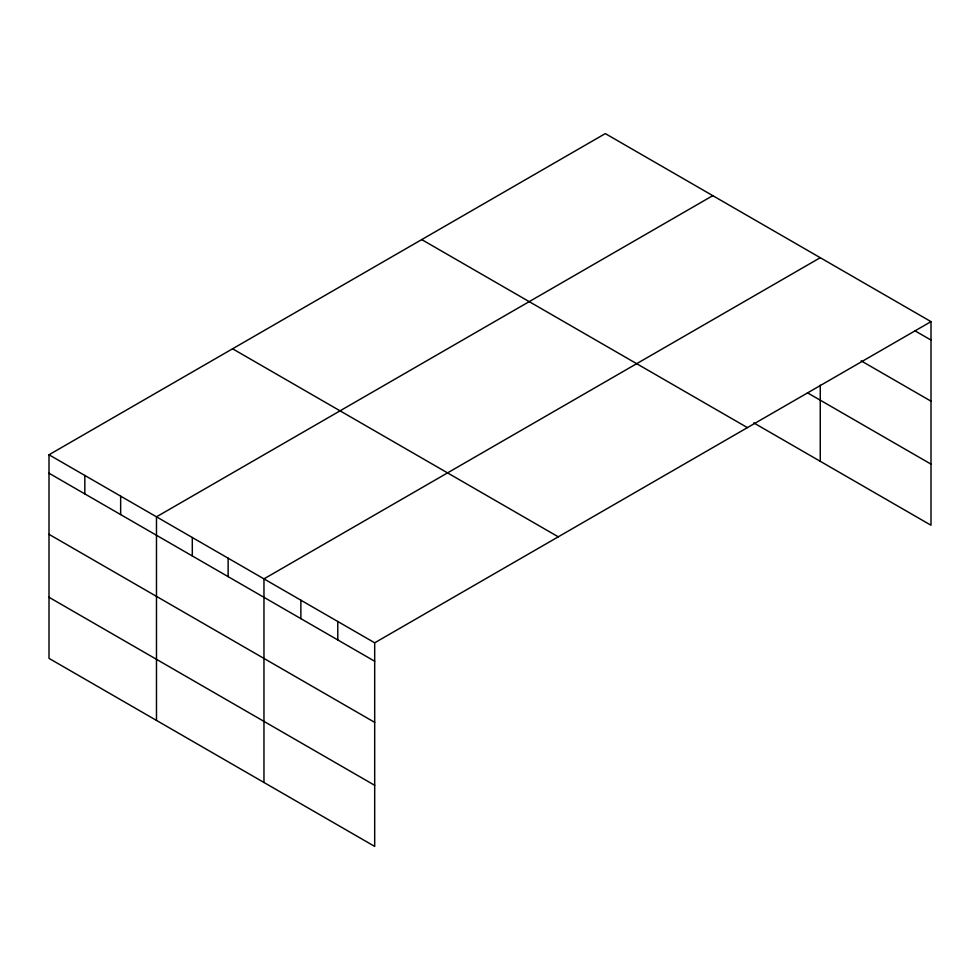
<?xml version="1.0" encoding="UTF-8"?>
<svg xmlns="http://www.w3.org/2000/svg" width="980" height="980" viewBox="0 0 980 980"><rect width="100%" height="100%" fill="white"/><g stroke="black" fill="none" stroke-linecap="round" stroke-linejoin="round"><path stroke-width="1.47" d="M931 321.636L605.309 133.599L49 454.769L49 658.364L374.691 846.402L374.691 642.807L931 321.636L931 525.231L753.73 422.882M712.791 195.645L156.482 516.827L156.482 720.423M820.26 257.703L263.963 578.874L263.963 782.469M915.185 330.946L931 340.072M861.126 360.836L931 401.175M807.471 392.809L931 464.128M421.731 239.586L747.422 427.623M232.579 348.782L558.269 536.82M49 454.769L374.691 642.807M49 473.218L374.691 661.255M49 534.321L374.691 722.358M49 597.273L374.691 785.311M820.26 385.201L820.26 461.298M337.782 621.504L337.782 639.952M300.872 600.189L300.872 618.637M228.132 558.196L228.132 576.644M192.3 537.505L192.3 555.954M120.65 496.137L120.65 514.586M84.831 475.459L84.831 493.908"/></g></svg>
